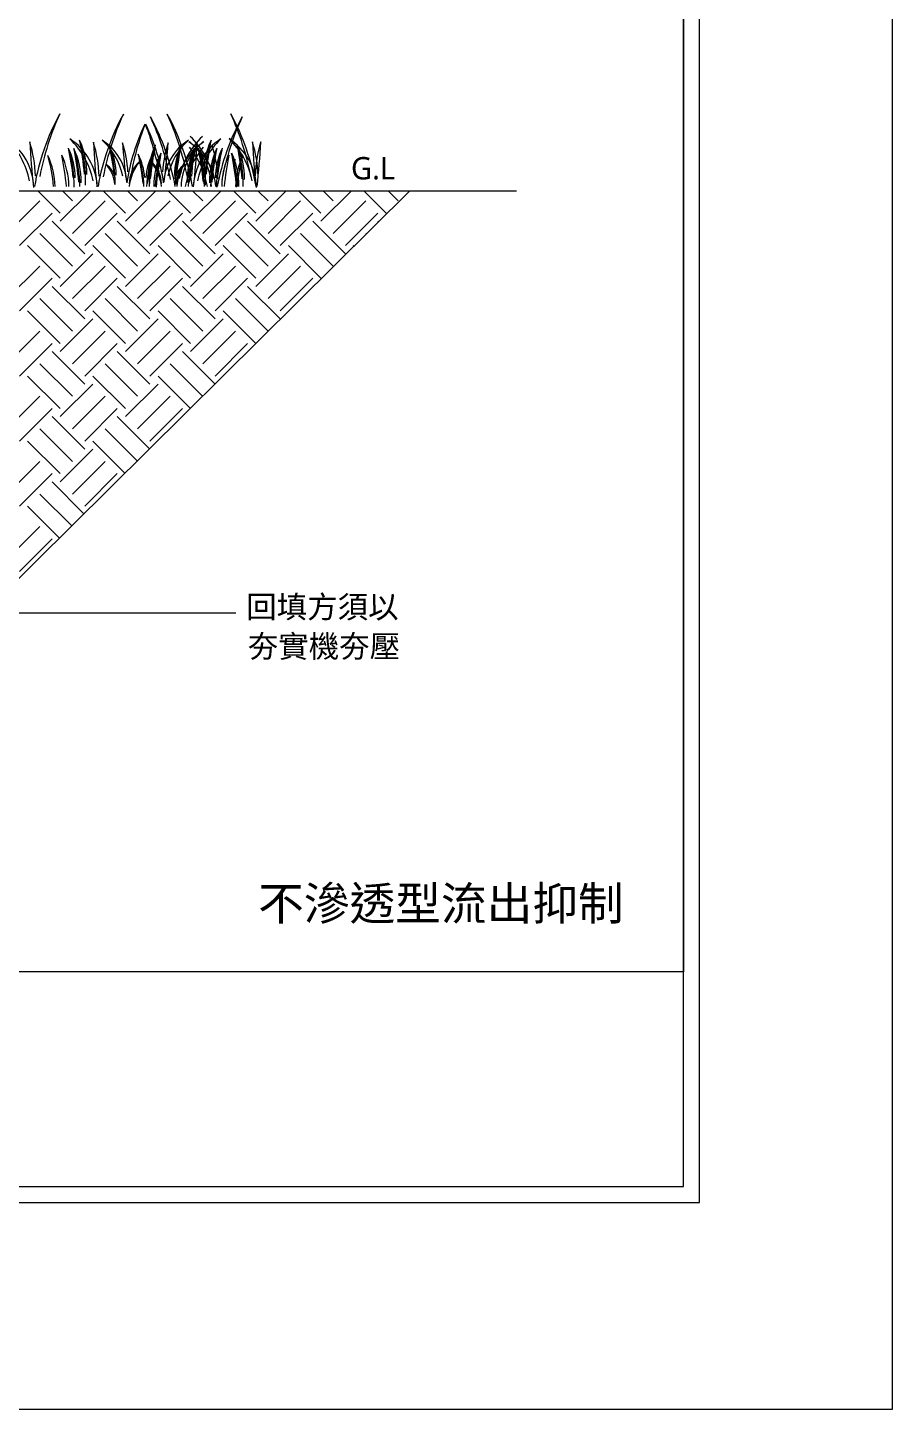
# Model space of a CAD drawing. Header units: millimetres. Extents: x 6388 to 10588, y 8 to 2978.
# Drawn here: x 9814 to 10588, y 8 to 1246 of the extents above; entities that cross this region are included whole.
import ezdxf

# ---------------------------------------------------------------- set-up
doc = ezdxf.new("R2010")
doc.units = ezdxf.units.MM
doc.styles.add('微軟正黑體-20', font='Microsoft JhengHei.ttf', dxfattribs={"height": 20})
doc.styles.add('微軟正黑體-30', font='Microsoft JhengHei.ttf', dxfattribs={"height": 30})

msp = doc.modelspace()

# ---------------------------------------------------------------- linework, layer by layer
at = {"lineweight": 5}
for p, q in [((10588.1, 2977.9, 163.2), (10588.1, 7.9, 163.2)), ((10401.1, 2779.1, 163.2), (10401.1, 399.9, 163.2)), ((10401.1, 2779.1, 326.4), (10401.1, 399.9, 326.4)), ((10401.1, 207.7, 326.4), (10401.1, 2779.1, 326.4)), ((9246.8, 1099.9), (10251.5, 1099.9)), ((9670, 617.9), (10155.9, 1099.9)), ((9702.7, 721.6), (10000.1, 721.6)), ((10401.1, 399.9, 163.2), (6575.2, 399.9, 163.2)), ((10401.1, 399.9, 326.4), (6575.2, 399.9, 326.4)), ((10401.1, 399.9, 326.4), (6575.2, 399.9, 326.4)), ((6575.2, 207.7, 326.4), (10401.1, 207.7, 326.4)), ((10588.1, 7.9, 163.2), (6388.1, 7.9, 163.2))]:
    msp.add_line(p, q, dxfattribs=at)
at = {"color": 4, "lineweight": 5}
for p, q in [((10415.3, 193.4, 326.4), (10415.3, 2793.3, 326.4)), ((6561, 193.4, 326.4), (10415.3, 193.4, 326.4))]:
    msp.add_line(p, q, dxfattribs=at)
at = {"linetype": 'Continuous', "lineweight": 5}
for p, q in [((9795.5, 1061.6), (9824.7, 1090.8)), ((9842.9, 1079.9), (9822.9, 1099.9)), ((9842.9, 1072.6), (9870.2, 1099.9)), ((9853.9, 1090.8), (9844.8, 1099.9)), ((9853.9, 1061.6), (9883.1, 1090.8)), ((9901.3, 1079.9), (9881.3, 1099.9)), ((9901.3, 1072.6), (9928.6, 1099.9)), ((9912.2, 1090.8), (9903.2, 1099.9)), ((9912.2, 1061.6), (9941.4, 1090.8)), ((9959.7, 1079.9), (9939.6, 1099.9)), ((9959.7, 1072.6), (9987, 1099.9)), ((9970.6, 1090.8), (9961.5, 1099.9)), ((9970.6, 1061.6), (9999.8, 1090.8)), ((10018, 1079.9), (9998, 1099.9)), ((10018, 1072.6), (10045.4, 1099.9)), ((10029, 1090.8), (10019.9, 1099.9)), ((10029, 1061.6), (10058.2, 1090.8)), ((10076.4, 1079.9), (10056.4, 1099.9)), ((10076.4, 1072.6), (10103.7, 1099.9)), ((10087.4, 1090.8), (10078.3, 1099.9)), ((10087.4, 1061.6), (10116.5, 1090.8)), ((10134.8, 1079.9), (10114.8, 1099.9)), ((10145.7, 1090.8), (10136.7, 1099.9)), ((9806.4, 1050.7), (9835.6, 1079.9)), ((9864.8, 1050.7), (9894, 1079.9)), ((9923.2, 1050.7), (9952.4, 1079.9)), ((9981.6, 1050.7), (10010.7, 1079.9)), ((10039.9, 1050.7), (10069.1, 1079.9)), ((10098.3, 1050.7), (10127.5, 1079.9)), ((9864.8, 1043.4), (9835.6, 1072.6)), ((9923.2, 1043.4), (9894, 1072.6)), ((9981.6, 1043.4), (9952.4, 1072.6)), ((10039.9, 1043.4), (10010.7, 1072.6)), ((10098.3, 1043.4), (10069.1, 1072.6)), ((10127.9, 1072.1), (10127.5, 1072.6)), ((9853.9, 1032.4), (9824.7, 1061.6)), ((9912.2, 1032.4), (9883.1, 1061.6)), ((9970.6, 1032.4), (9941.4, 1061.6)), ((10029, 1032.4), (9999.8, 1061.6)), ((10087.4, 1032.4), (10058.2, 1061.6)), ((10116.9, 1061.2), (10116.5, 1061.6)), ((9842.9, 1021.5), (9813.7, 1050.7)), ((9842.9, 1014.2), (9872.1, 1043.4)), ((9901.3, 1021.5), (9872.1, 1050.7)), ((9901.3, 1014.2), (9930.5, 1043.4)), ((9959.7, 1021.5), (9930.5, 1050.7)), ((9959.7, 1014.2), (9988.9, 1043.4)), ((10018, 1021.5), (9988.9, 1050.7)), ((10018, 1014.2), (10047.2, 1043.4)), ((10076.4, 1021.5), (10047.2, 1050.7)), ((10105.9, 1050.3), (10105.6, 1050.7)), ((9795.5, 1003.3), (9824.7, 1032.4)), ((9853.9, 1003.3), (9883.1, 1032.4)), ((9912.2, 1003.3), (9941.4, 1032.4)), ((9970.6, 1003.3), (9999.8, 1032.4)), ((10029, 1003.3), (10058.2, 1032.4)), ((9806.4, 992.3), (9835.6, 1021.5)), ((9864.8, 992.3), (9894, 1021.5)), ((9923.2, 992.3), (9952.4, 1021.5)), ((9981.6, 992.3), (10010.7, 1021.5)), ((10039.9, 992.3), (10069.1, 1021.5)), ((9853.9, 974.1), (9824.7, 1003.3)), ((9864.8, 985), (9835.6, 1014.2)), ((9912.2, 974.1), (9883.1, 1003.3)), ((9923.2, 985), (9894, 1014.2)), ((9970.6, 974.1), (9941.4, 1003.3)), ((9981.6, 985), (9952.4, 1014.2)), ((10029, 974.1), (9999.8, 1003.3)), ((10039.9, 985), (10010.7, 1014.2)), ((10058.3, 1003.1), (10058.2, 1003.3)), ((10069.3, 1014), (10069.1, 1014.2)), ((9842.9, 963.1), (9813.7, 992.3)), ((9901.3, 963.1), (9872.1, 992.3)), ((9959.7, 963.1), (9930.5, 992.3)), ((10018, 963.1), (9988.9, 992.3)), ((10047.3, 992.2), (10047.2, 992.3)), ((9842.9, 955.8), (9872.1, 985)), ((9901.3, 955.8), (9930.5, 985)), ((9959.7, 955.8), (9988.9, 985)), ((9795.5, 944.9), (9824.7, 974.1)), ((9853.9, 944.9), (9883.1, 974.1)), ((9912.2, 944.9), (9941.4, 974.1)), ((9970.6, 944.9), (9999.8, 974.1)), ((9806.4, 933.9), (9835.6, 963.1)), ((9864.8, 926.7), (9835.6, 955.8)), ((9864.8, 933.9), (9894, 963.1)), ((9923.2, 926.7), (9894, 955.8)), ((9923.2, 933.9), (9952.4, 963.1)), ((9981.4, 926.8), (9952.4, 955.8)), ((9981.6, 933.9), (10010.7, 963.1)), ((9853.9, 915.7), (9824.7, 944.9)), ((9912.2, 915.7), (9883.1, 944.9)), ((9970.4, 915.9), (9941.4, 944.9)), ((9842.9, 904.8), (9813.7, 933.9)), ((9901.3, 904.8), (9872.1, 933.9)), ((9959.4, 905), (9930.5, 933.9)), ((9842.9, 897.5), (9872.1, 926.7)), ((9901.3, 897.5), (9930.5, 926.7)), ((9795.5, 886.5), (9824.7, 915.7)), ((9806.4, 875.6), (9835.6, 904.8)), ((9853.9, 886.5), (9883.1, 915.7)), ((9864.8, 875.6), (9894, 904.8)), ((9912.2, 886.5), (9941.4, 915.7)), ((9923.2, 875.6), (9952.4, 904.8)), ((9864.8, 868.3), (9835.6, 897.5)), ((9922.8, 868.7), (9894, 897.5)), ((9853.9, 857.3), (9824.7, 886.5)), ((9911.8, 857.8), (9883.1, 886.5)), ((9842.9, 846.4), (9813.7, 875.6)), ((9842.9, 839.1), (9872.1, 868.3)), ((9900.8, 846.9), (9872.1, 875.6)), ((9795.5, 828.1), (9824.7, 857.3)), ((9853.9, 828.1), (9883.1, 857.3)), ((9806.4, 817.2), (9835.6, 846.4)), ((9864.8, 817.2), (9894, 846.4)), ((9864.2, 810.5), (9835.6, 839.1)), ((9842.2, 788.7), (9813.7, 817.2)), ((9853.2, 799.6), (9824.7, 828.1)), ((9795.5, 769.8), (9824.7, 799)), ((9806.4, 758.8), (9835.6, 788))]:
    msp.add_line(p, q, dxfattribs=at)
at = {"lineweight": 5}
for centre, radius, start, end in [((10026.7, 1068.1), 209.9, 151.3234, 170.2265), ((10074.3, 1063.5), 254.6, 155.5501, 168.83), ((10083.6, 1067.9), 209.9, 151.3234, 170.1513), ((10131.2, 1063.2), 254.6, 155.5501, 168.83), ((9692, 1060.7), 254.6, 11.17, 24.4499), ((9739.6, 1065.3), 209.9, 10.5508, 28.6766), ((9707, 1063.2), 254.6, 11.17, 24.4499), ((9754.6, 1067.9), 209.9, 9.8487, 28.6766), ((10189.9, 1065.3), 209.9, 151.3234, 169.4492), ((10237.5, 1060.7), 254.6, 155.5501, 168.83), ((9763.9, 1063.5), 254.6, 11.17, 24.4499), ((9811.5, 1068.1), 209.9, 9.7735, 28.6766), ((10082.1, 1081), 181.3, 154.3375, 171.7353), ((10123.3, 1077.8), 220, 158.5018, 169.8813), ((9756.1, 1081), 181.3, 8.2647, 25.6625), ((9714.9, 1077.8), 220, 10.1187, 21.4982), ((9764.9, 1101.1), 54.4, 1.8598, 56.7897), ((9745.4, 1094.7), 71.5, 11.4408, 46.4297), ((9701.6, 1109), 119.2, 2.0405, 16.9125), ((10467.6, 1176), 652.7, 182.8352, 186.3708), ((9821.8, 1100.8), 54.4, 3.1321, 56.7897), ((9802.3, 1094.5), 71.5, 11.4408, 46.4297), ((9741.7, 1109.3), 123.9, 357.9778, 16.8994), ((9798, 1116.2), 68.7, 358.5824, 25.0248), ((9576.7, 1088.5), 289.2, 5.241, 11.3205), ((9758.6, 1108.7), 119.2, 2.0405, 16.9125), ((10524.5, 1175.7), 652.7, 182.8352, 186.3708), ((9855.5, 1105.3), 47, 2.9111, 57.8411), ((9838.7, 1099.6), 61.8, 12.4922, 47.4811), ((9785.1, 1107.3), 107, 359.0291, 17.9508), ((9833.6, 1114.2), 59.4, 359.6338, 26.0762), ((9642.9, 1086.8), 249.9, 6.2924, 12.3719), ((9800.7, 1111.2), 103, 3.0919, 17.9638), ((10461.3, 1181.2), 563.9, 183.8865, 187.4222), ((9990.3, 1111.8), 68.7, 154.9752, 181.4176), ((10046.6, 1104.9), 123.9, 163.1006, 180.5183), ((10211.6, 1084.1), 289.2, 168.6795, 174.759), ((10037.5, 1111.2), 103, 162.0362, 176.9081), ((9982.7, 1105.3), 47, 122.1589, 177.0889), ((9376.9, 1181.2), 563.9, 352.5778, 356.1135), ((9999.5, 1099.6), 61.8, 132.5189, 167.5078), ((10004.6, 1114.2), 59.4, 153.9238, 180.3662), ((10064.6, 1106.2), 119.2, 163.0875, 177.9595), ((10053.1, 1107.3), 107, 162.0492, 180.9709), ((10195.3, 1086.8), 249.9, 167.6281, 173.7076), ((10001.4, 1098.3), 54.4, 123.2103, 174.1927), ((10019.6, 1096.8), 71.5, 133.5703, 168.5592), ((10005.5, 1101.9), 54.4, 129.4517, 178.0701), ((9928.2, 1098.3), 54.4, 5.8073, 56.7897), ((9924, 1101.9), 54.4, 1.9299, 50.5483), ((9910, 1096.8), 71.5, 11.4408, 46.4297), ((10079.6, 1108.7), 119.2, 163.0875, 177.9595), ((10016.4, 1100.8), 54.4, 123.2103, 176.8679), ((9313.7, 1175.7), 652.7, 353.6292, 357.1648), ((10035.9, 1094.5), 71.5, 133.5703, 168.5592), ((10040.2, 1116.2), 68.7, 154.9752, 181.4176), ((10096.5, 1109.3), 123.9, 163.1006, 182.0222), ((10261.5, 1088.5), 289.2, 168.6795, 174.759), ((9864.9, 1106.2), 119.2, 2.0405, 16.9125), ((9964.3, 1101.1), 54.4, 1.8598, 56.7897), ((9944.8, 1094.7), 71.5, 11.4408, 46.4297), ((9882.9, 1104.9), 123.9, 359.4817, 16.8994), ((9939.2, 1111.8), 68.7, 358.5824, 25.0248), ((9717.9, 1084.1), 289.2, 5.241, 11.3205), ((9901, 1109), 119.2, 2.0405, 16.9125), ((10667, 1176), 652.7, 182.8352, 186.3708), ((10136.6, 1109), 119.2, 163.0875, 177.9595), ((9370.6, 1176), 652.7, 353.6292, 357.1648), ((9769.6, 1102.3), 68.7, 1.1849, 25.0248), ((9713.3, 1095.4), 123.9, 3.8706, 16.8994), ((9782, 1102.8), 68.7, 0.8332, 25.0248), ((9560.7, 1075.1), 289.2, 5.6941, 11.3205), ((9748.4, 1104.9), 107, 359.0291, 17.9508), ((9796.9, 1111.8), 59.4, 359.6338, 26.0762), ((9606.2, 1084.4), 249.9, 6.2924, 12.3719), ((9792.9, 1108.8), 68.7, 358.5824, 25.0248), ((9736.7, 1101.8), 123.9, 0.8892, 16.8994), ((9571.6, 1081.1), 289.2, 5.241, 11.3205), ((9859.5, 1106.5), 59.4, 5.1325, 26.0762), ((9811, 1099.6), 107, 2.2197, 17.9508), ((9668.8, 1079.1), 249.9, 6.2924, 12.3719), ((9978.7, 1106.5), 59.4, 153.9238, 174.8675), ((10027.2, 1099.6), 107, 162.0492, 177.7803), ((10169.4, 1079.1), 249.9, 167.6281, 173.7076), ((9995.4, 1104.4), 68.7, 154.9752, 180.5058), ((10051.7, 1097.4), 123.9, 163.1006, 177.069), ((10216.7, 1076.7), 289.2, 168.6795, 174.759), ((9893.9, 1093.2), 49.8, 42.7551, 43.9325), ((9911.3, 1101.7), 32, 52.9943, 54.6971), ((10025.6, 1092.8), 71.5, 139.8117, 171.2064), ((10025.2, 1108.9), 68.7, 154.9752, 181.4176), ((10081.4, 1102), 123.9, 163.1006, 179.1684), ((10246.5, 1081.2), 289.2, 168.6795, 174.759), ((9904, 1092.8), 71.5, 8.7936, 40.1883), ((9848.1, 1102), 123.9, 0.8316, 16.8994), ((9904.4, 1108.9), 68.7, 358.5824, 25.0248), ((9683.1, 1081.2), 289.2, 5.241, 11.3205), ((10045.3, 1108.8), 68.7, 154.9752, 181.4176), ((10101.5, 1101.8), 123.9, 163.1006, 179.1108), ((10266.6, 1081.1), 289.2, 168.6795, 174.759), ((10041.3, 1111.8), 59.4, 153.9238, 180.3662), ((10089.8, 1104.9), 107, 162.0492, 180.9709), ((10232, 1084.4), 249.9, 167.6281, 173.7076), ((10056.2, 1102.8), 68.7, 154.9752, 179.1668), ((10277.5, 1075.1), 289.2, 168.6795, 174.3059), ((9934.2, 1104.4), 68.7, 359.4942, 25.0248), ((9877.9, 1097.4), 123.9, 2.931, 16.8994), ((9712.9, 1076.7), 289.2, 5.241, 11.3205), ((10035.6, 1093.2), 49.8, 136.0675, 137.2449), ((10018.2, 1101.7), 32, 125.3029, 127.0057), ((10068.6, 1102.3), 68.7, 154.9752, 178.8151), ((10124.9, 1095.4), 123.9, 163.1006, 176.1294), ((9864.6, 1104.4), 27.1, 2.4753, 44.6211), ((9874.2, 1108.2), 18.1, 7.7404, 57.4701), ((9932.2, 1105.5), 27.6, 130.7953, 179.0291), ((9947.3, 1098.5), 43.1, 140.3139, 172.9497), ((9890.9, 1098.5), 43.1, 7.0503, 39.6861), ((9906, 1105.5), 27.6, 0.9709, 49.2047), ((9964, 1108.2), 18.1, 122.5299, 172.2596), ((9973.6, 1104.4), 27.1, 135.3789, 177.5247)]:
    msp.add_arc(centre, radius, start, end, dxfattribs=at)

# ---------------------------------------------------------------- texts
for s, height, style, p in [('G.L', 20, '微軟正黑體-20', (10103.3, 1110.1)), ('回填方須以', 20, '微軟正黑體-20', (10009.5, 717)), ('夯實機夯壓', 20, '微軟正黑體-20', (10010.9, 681.7)), ('不滲透型流出抑制', 30, '微軟正黑體-30', (10020.2, 446.3))]:
    msp.add_text(s, height=height, dxfattribs=dict(at, style=style)).set_placement(p)

doc.saveas('drawing.dxf')
